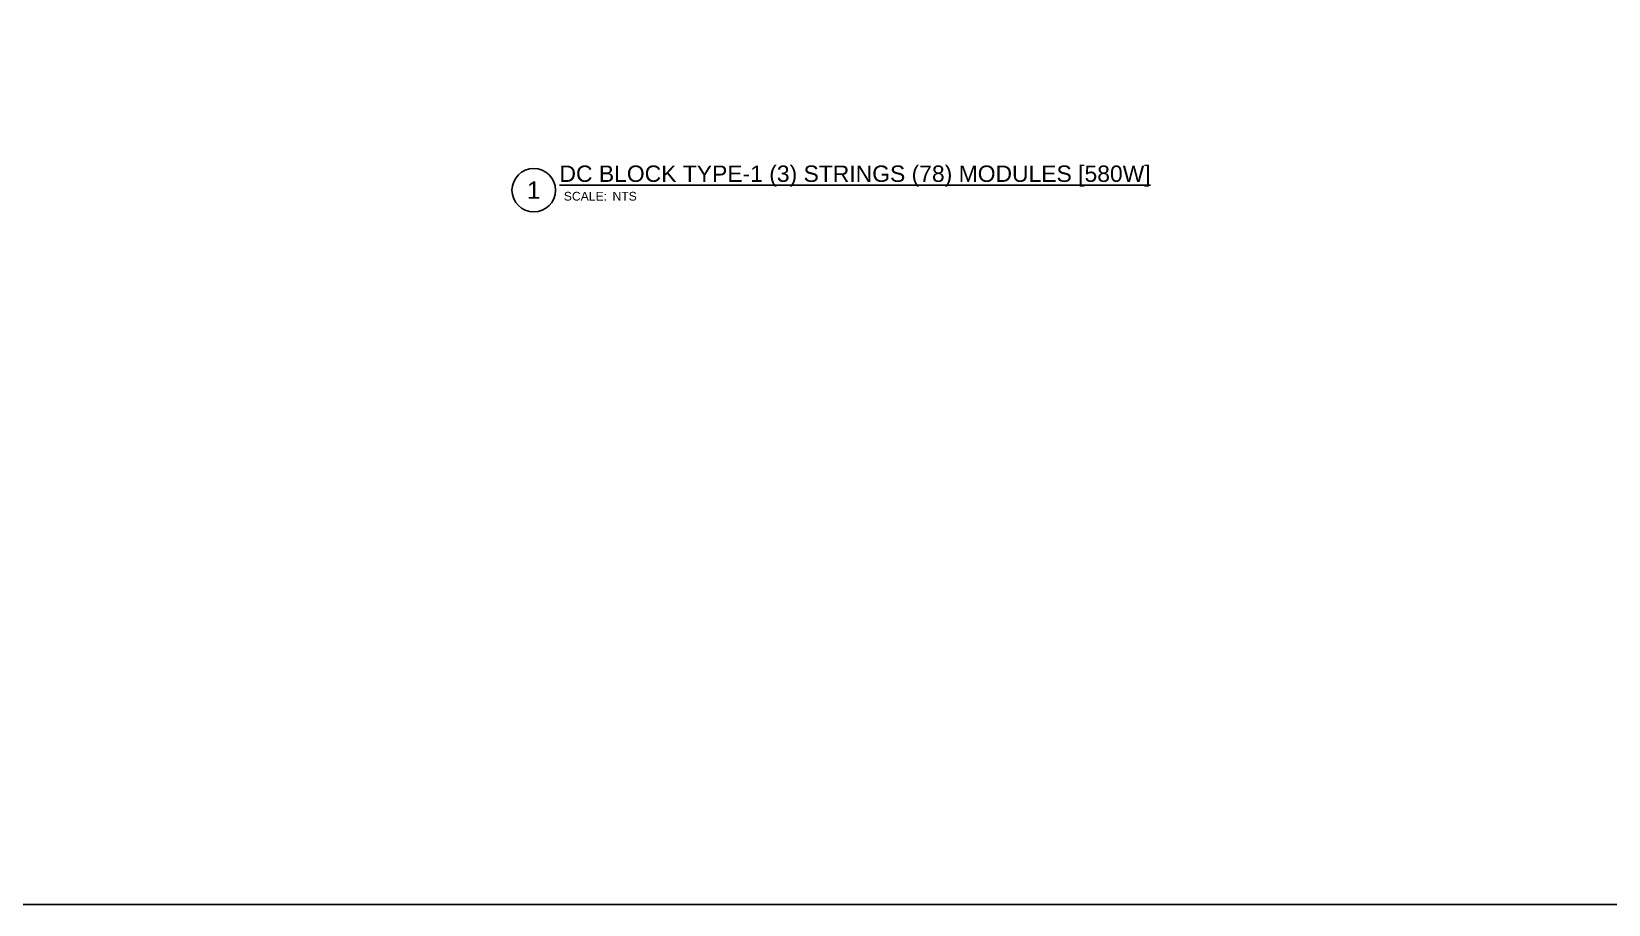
# Model space of a CAD drawing. Header units: feet. Extents: x -5.1 to 70.3, y -33 to 8.
# Drawn here: x 19.17 to 30.05, y -32.97 to -26.94 of the extents above; entities that cross this region are included whole.
import ezdxf
from ezdxf.enums import TextEntityAlignment as Align

# ---------------------------------------------------------------- set-up
doc = ezdxf.new("R2010")
doc.units = ezdxf.units.FT
doc.header["$MEASUREMENT"] = 0
doc.layers.add('G-ANNO-TEXT @ 2', color=1, linetype='Continuous')
doc.styles.add('NEI-A', font='arial.ttf')

# ---------------------------------------------------------------- blocks, each defined once
blk = doc.blocks.new('DETAIL_TITLE')
blk.add_circle((0.592, -0.513), 0.25)
at = {"style": 'NEI-A'}
blk.add_attdef('DETAIL_TITLE_001', (0.91, -0.485), '', height=0.2, dxfattribs=at)
at = {"style": 'NEI-A', "flags": 8}
blk.add_attdef('#', text='', height=0.2, dxfattribs=at).set_placement((0.592, -0.511), align=Align.MIDDLE_CENTER)
at = {"style": 'NEI-A'}
for tag, p in [('SCALE:', (0.939, -0.738)), ('1"_=_', (1.547, -0.738))]:
    blk.add_attdef(tag, text='', height=0.1, dxfattribs=at).set_placement(p, align=Align.BOTTOM_LEFT)
blk = doc.blocks.new('*U4')
at = {"layer": 'Defpoints'}
blk.add_lwpolyline([(0, 20.5), (31.005, 20.5), (31.005, 0), (0, 0)], close=True, dxfattribs=at)

msp = doc.modelspace()

# ---------------------------------------------------------------- block references
at = {"layer": 'Defpoints', "xscale": 2, "yscale": 2, "zscale": 2}
msp.add_blockref('*U4', (8.281, -32.965), dxfattribs=at)
at = {"layer": 'G-ANNO-TEXT @ 2'}
ref = msp.add_blockref('DETAIL_TITLE', (22.279, -27.724), dxfattribs=dict(at, xscale=0.6, yscale=0.6, zscale=0.6))
ref.add_attrib('#', '1', dxfattribs={"layer": '0', "height": 0.12, "style": 'NEI-A'}).set_placement((22.634, -28.031), align=Align.MIDDLE_CENTER)
ref.add_attrib('DETAIL_TITLE_001', '%%UDC BLOCK TYPE-1 (3) STRINGS (78) MODULES [580W]', (22.812, -27.974), dxfattribs={"layer": '0', "height": 0.11307, "style": 'NEI-A'})
ref.add_attrib('SCALE:', 'SCALE:', dxfattribs={"layer": '0', "height": 0.06, "style": 'NEI-A'}).set_placement((22.842, -28.043), align=Align.TOP_LEFT)
ref.add_attrib('1"_=_', 'NTS', dxfattribs={"layer": '0', "height": 0.06, "style": 'NEI-A'}).set_placement((23.178, -28.043), align=Align.TOP_LEFT)

doc.saveas('drawing.dxf')
